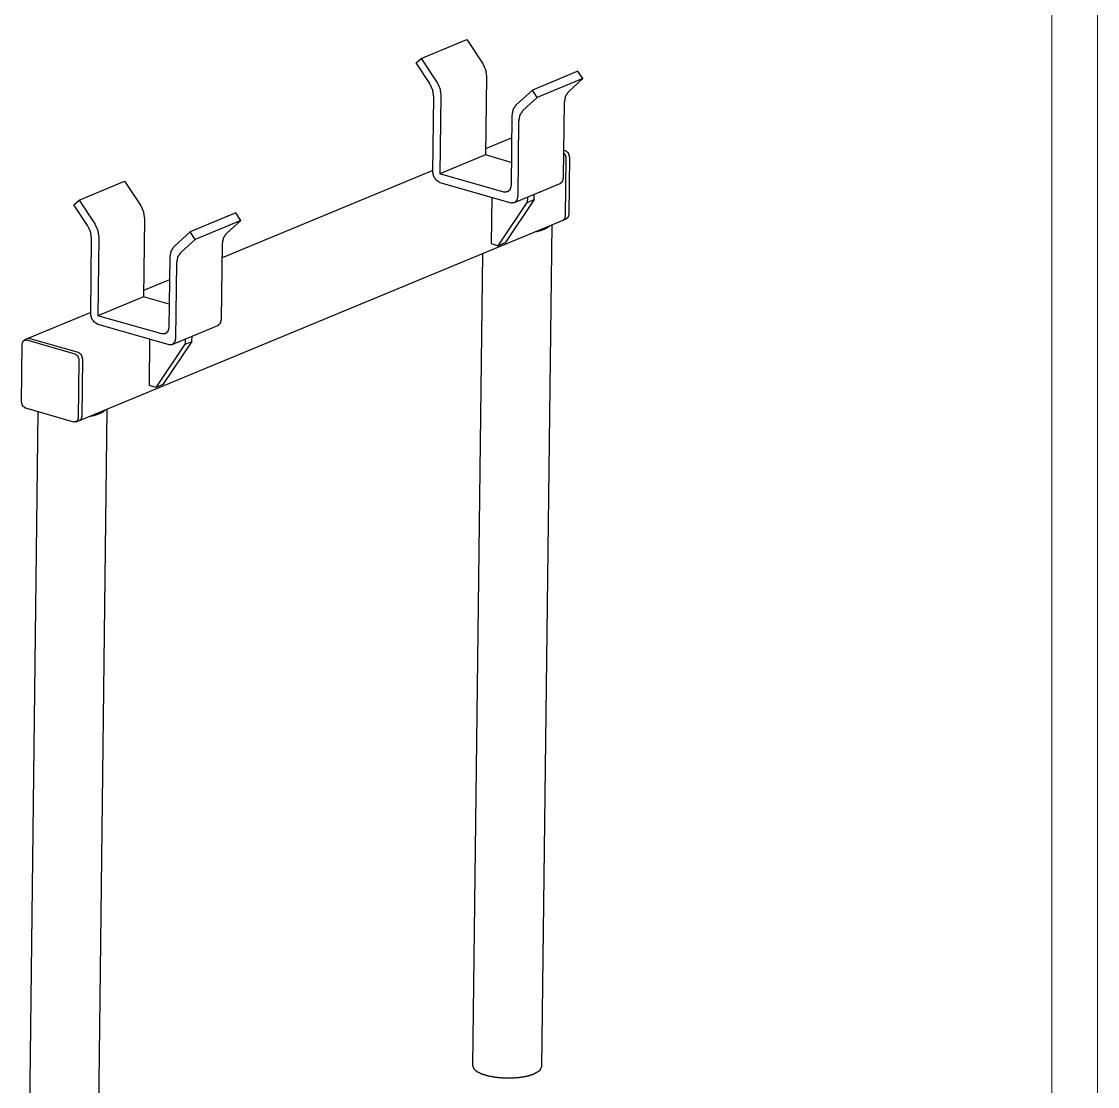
# Model space of a CAD drawing. Header units: millimetres. Extents: x 2210 to 79821, y -19430 to 2344.
# Drawn here: x 10818.9 to 10937.1, y 1592.8 to 1709.7 of the extents above; entities that cross this region are included whole.
import ezdxf

# ---------------------------------------------------------------- set-up
doc = ezdxf.new("R2010")
doc.units = ezdxf.units.MM
doc.layers.add('101', color=7, linetype='Continuous', true_color=0xffffff)

msp = doc.modelspace()

# ---------------------------------------------------------------- linework, layer by layer
at = {"layer": '101', "color": 133, "linetype": 'Continuous', "lineweight": 18}
for p, q in [((10937.07, 1492.82), (10937.07, 1789.82)), ((10932.07, 1497.82), (10932.07, 1784.82))]:
    msp.add_line(p, q, dxfattribs=at)
at = {"layer": '101', "color": 92, "linetype": 'Continuous', "lineweight": 25}
for p, q in [((10862.79, 1705.66), (10867.8, 1707.73)), ((10867.8, 1707.73), (10869.53, 1705.13)), ((10862.23, 1705.15), (10862.79, 1705.66)), ((10862.79, 1705.66), (10864.52, 1703.05)), ((10863.73, 1702.88), (10862.23, 1705.15)), ((10880.01, 1704.25), (10875, 1702.18)), ((10880.55, 1703.43), (10880.01, 1704.25)), ((10869.97, 1703.67), (10869.86, 1695.05)), ((10880.55, 1703.43), (10875.54, 1701.36)), ((10879.01, 1702.03), (10880.55, 1703.43)), ((10875, 1702.18), (10873.22, 1700.57)), ((10875.54, 1701.36), (10875, 1702.18)), ((10864.07, 1693.19), (10864.17, 1701.42)), ((10864.96, 1701.59), (10864.85, 1692.97)), ((10874, 1699.96), (10875.54, 1701.36)), ((10878.44, 1692.6), (10878.54, 1700.83)), ((10872.75, 1699.37), (10872.66, 1691.69)), ((10873.43, 1690.53), (10873.53, 1698.76)), ((10872.69, 1696.9), (10869.87, 1695.73)), ((10869.86, 1695.05), (10864.85, 1692.97)), ((10872.69, 1694.24), (10869.86, 1695.05)), ((10878.69, 1694.7), (10878.61, 1688.31)), ((10864.07, 1693.33), (10840.94, 1683.74)), ((10871.87, 1690.97), (10864.85, 1692.97)), ((10825.21, 1690.08), (10830.22, 1692.16)), ((10830.22, 1692.16), (10831.95, 1689.55)), ((10864.84, 1692.03), (10872.64, 1689.81)), ((10873.03, 1689.83), (10878.04, 1691.9)), ((10824.65, 1689.58), (10825.21, 1690.08)), ((10825.21, 1690.08), (10826.94, 1687.48)), ((10826.15, 1687.31), (10824.65, 1689.58)), ((10825.26, 1665.88), (10878.38, 1687.89)), ((10832.39, 1688.09), (10832.28, 1679.48)), ((10842.43, 1688.68), (10837.42, 1686.6)), ((10842.97, 1687.86), (10837.96, 1685.78)), ((10841.43, 1686.46), (10842.97, 1687.86)), ((10842.97, 1687.86), (10842.43, 1688.68)), ((10837.42, 1686.6), (10835.64, 1685)), ((10837.96, 1685.78), (10837.42, 1686.6)), ((10876.04, 1594.95), (10877.16, 1687.38)), ((10826.49, 1677.62), (10826.59, 1685.85)), ((10827.38, 1686.02), (10827.27, 1677.4)), ((10836.42, 1684.38), (10837.96, 1685.78)), ((10840.86, 1677.03), (10840.96, 1685.26)), ((10869.52, 1684.22), (10868.44, 1595.04)), ((10835.17, 1683.8), (10835.08, 1676.12)), ((10835.85, 1674.95), (10835.95, 1683.18)), ((10835.14, 1681.34), (10832.29, 1680.16)), ((10832.28, 1679.48), (10827.27, 1677.4)), ((10835.11, 1678.67), (10832.28, 1679.48)), ((10826.5, 1677.76), (10819.58, 1674.89)), ((10834.29, 1675.4), (10827.27, 1677.4)), ((10827.26, 1676.46), (10835.06, 1674.24)), ((10835.45, 1674.25), (10840.46, 1676.33)), ((10819.82, 1674.9), (10825.12, 1673.39)), ((10825.58, 1672.69), (10825.5, 1666.3)), ((10820.7, 1666.84), (10819.59, 1574.8)), ((10827.19, 1574.7), (10828.3, 1667.14))]:
    msp.add_line(p, q, dxfattribs=at)
at = {"layer": '101', "color": 72, "linetype": 'Continuous', "lineweight": 25}
for p, q in [((10872.72, 1696.91), (10872.69, 1696.9)), ((10878.47, 1695.59), (10878.61, 1695.55)), ((10879.07, 1694.86), (10878.99, 1688.47)), ((10878.69, 1694.7), (10878.61, 1688.31)), ((10870.54, 1690.41), (10870.48, 1685.31)), ((10875.19, 1690.15), (10872.01, 1685.4)), ((10874.45, 1690.41), (10874.44, 1689.84)), ((10874.44, 1689.84), (10875.19, 1690.15)), ((10875.19, 1690.15), (10875.2, 1690.72)), ((10871.26, 1685.09), (10874.44, 1689.84)), ((10878.38, 1687.89), (10878.75, 1688.05)), ((10870.48, 1685.31), (10871.26, 1685.09)), ((10872.01, 1685.4), (10871.26, 1685.09)), ((10819.58, 1674.89), (10819.21, 1674.74)), ((10819.44, 1674.75), (10824.74, 1673.23)), ((10819.82, 1674.9), (10825.12, 1673.39)), ((10832.96, 1674.83), (10832.9, 1669.74)), ((10836.87, 1674.84), (10836.86, 1674.27)), ((10837.61, 1674.58), (10837.62, 1675.15)), ((10818.89, 1667.92), (10818.97, 1674.31)), ((10833.68, 1669.52), (10836.86, 1674.27)), ((10837.61, 1674.58), (10834.43, 1669.83)), ((10836.86, 1674.27), (10837.61, 1674.58)), ((10825.2, 1672.54), (10825.13, 1666.15)), ((10825.58, 1672.69), (10825.5, 1666.3)), ((10833.68, 1669.52), (10832.9, 1669.74)), ((10834.43, 1669.83), (10833.68, 1669.52)), ((10824.65, 1665.72), (10819.35, 1667.23)), ((10824.89, 1665.73), (10825.26, 1665.88))]:
    msp.add_line(p, q, dxfattribs=at)
at = {"layer": '101', "color": 92, "linetype": 'Continuous', "lineweight": 25}
for points, knots in [([(10869.53, 1705.13), (10869.86, 1704.42), (10869.97, 1703.67)], [0, 0, 0.506032, 1, 1]), ([(10864.52, 1703.05), (10864.85, 1702.34), (10864.96, 1701.59)], [0, 0, 0.506027, 1, 1]), ([(10864.17, 1701.42), (10864.06, 1702.18), (10863.73, 1702.88)], [0, 0, 0.493981, 1, 1]), ([(10878.54, 1700.83), (10878.66, 1701.52), (10879.01, 1702.03)], [0, 0, 0.5298, 1, 1]), ([(10873.22, 1700.57), (10872.88, 1700.05), (10872.75, 1699.37)], [0, 0, 0.4702, 1, 1]), ([(10873.53, 1698.76), (10873.65, 1699.44), (10874, 1699.96)], [0, 0, 0.529797, 1, 1]), ([(10872.69, 1696.9), (10872.71, 1696.91), (10872.72, 1696.91)], [0, 0, 0.500509, 1, 1]), ([(10878.47, 1695.25), (10878.63, 1695), (10878.69, 1694.7)], [0, 0, 0.50068, 1, 1]), ([(10864.84, 1692.03), (10864.45, 1692.27), (10864.17, 1692.69), (10864.07, 1693.19)], [0, 0, 0.308564, 0.654449, 1, 1]), ([(10878.04, 1691.9), (10878.33, 1692.16), (10878.44, 1692.6)], [0, 0, 0.462907, 1, 1]), ([(10872.66, 1691.69), (10872.55, 1691.25), (10872.26, 1690.99), (10871.87, 1690.97)], [0, 0, 0.367026, 0.68323, 1, 1]), ([(10872.64, 1689.81), (10873.03, 1689.82), (10873.32, 1690.09), (10873.43, 1690.53)], [0, 0, 0.316744, 0.632957, 1, 1]), ([(10831.95, 1689.55), (10832.28, 1688.85), (10832.39, 1688.09)], [0, 0, 0.506029, 1, 1]), ([(10878.61, 1688.31), (10878.55, 1688.05), (10878.38, 1687.89)], [0, 0, 0.53712, 1, 1]), ([(10826.59, 1685.85), (10826.48, 1686.6), (10826.15, 1687.31)], [0, 0, 0.493977, 1, 1]), ([(10826.94, 1687.48), (10827.27, 1686.77), (10827.38, 1686.02)], [0, 0, 0.50603, 1, 1]), ([(10875.31, 1686.62), (10875.85, 1686.75), (10876.32, 1686.91)], [0, 0, 0.531633, 1, 1]), ([(10876.32, 1686.91), (10876.7, 1687.1), (10876.96, 1687.31)], [0, 0, 0.551658, 1, 1]), ([(10840.96, 1685.26), (10841.08, 1685.95), (10841.43, 1686.46)], [0, 0, 0.529803, 1, 1]), ([(10835.64, 1685), (10835.3, 1684.48), (10835.17, 1683.8)], [0, 0, 0.470197, 1, 1]), ([(10835.95, 1683.18), (10836.07, 1683.87), (10836.42, 1684.38)], [0, 0, 0.529803, 1, 1]), ([(10827.26, 1676.46), (10826.87, 1676.7), (10826.59, 1677.12), (10826.49, 1677.62)], [0, 0, 0.308583, 0.654455, 1, 1]), ([(10840.46, 1676.33), (10840.75, 1676.59), (10840.86, 1677.03)], [0, 0, 0.462894, 1, 1]), ([(10835.08, 1676.12), (10834.97, 1675.68), (10834.68, 1675.41), (10834.29, 1675.4)], [0, 0, 0.367034, 0.683243, 1, 1]), ([(10819.58, 1674.89), (10819.7, 1674.92), (10819.82, 1674.9)], [0, 0, 0.486938, 1, 1]), ([(10835.06, 1674.24), (10835.45, 1674.25), (10835.74, 1674.51), (10835.85, 1674.95)], [0, 0, 0.316757, 0.632966, 1, 1]), ([(10825.12, 1673.39), (10825.45, 1673.13), (10825.58, 1672.69)], [0, 0, 0.47801, 1, 1]), ([(10826.45, 1666.37), (10827, 1666.5), (10827.47, 1666.67)], [0, 0, 0.531633, 1, 1]), ([(10827.47, 1666.67), (10827.84, 1666.85), (10828.11, 1667.06)], [0, 0, 0.551635, 1, 1]), ([(10825.5, 1666.3), (10825.44, 1666.04), (10825.26, 1665.88)], [0, 0, 0.537092, 1, 1]), ([(10868.44, 1595.04), (10868.55, 1594.72), (10868.89, 1594.42), (10869.42, 1594.15), (10870.13, 1593.94), (10870.97, 1593.78), (10871.88, 1593.71), (10872.82, 1593.7), (10873.72, 1593.78), (10874.53, 1593.93), (10875.2, 1594.15)], [0, 0, 0.046433, 0.1085, 0.191208, 0.293223, 0.410258, 0.536474, 0.665184, 0.789518, 0.902959, 1, 1]), ([(10875.2, 1594.15), (10875.82, 1594.52), (10876.04, 1594.95)], [0, 0, 0.601874, 1, 1])]:
    msp.add_open_spline(points, degree=1, knots=knots, dxfattribs=at)
at = {"layer": '101', "color": 72, "linetype": 'Continuous', "lineweight": 25}
for points, knots in [([(10872.69, 1696.9), (10872.71, 1696.91), (10872.72, 1696.91)], [0, 0, 0.500509, 1, 1]), ([(10878.47, 1695.25), (10878.63, 1695), (10878.69, 1694.7)], [0, 0, 0.50068, 1, 1]), ([(10878.61, 1695.55), (10878.93, 1695.3), (10879.07, 1694.86)], [0, 0, 0.478, 1, 1]), ([(10878.61, 1688.31), (10878.55, 1688.05), (10878.38, 1687.89)], [0, 0, 0.53712, 1, 1]), ([(10878.99, 1688.47), (10878.92, 1688.2), (10878.75, 1688.05)], [0, 0, 0.537088, 1, 1]), ([(10818.97, 1674.31), (10819.11, 1674.67), (10819.44, 1674.75)], [0, 0, 0.531943, 1, 1]), ([(10819.58, 1674.89), (10819.7, 1674.92), (10819.82, 1674.9)], [0, 0, 0.486938, 1, 1]), ([(10824.74, 1673.23), (10825.07, 1672.97), (10825.2, 1672.54)], [0, 0, 0.478, 1, 1]), ([(10825.12, 1673.39), (10825.45, 1673.13), (10825.58, 1672.69)], [0, 0, 0.47801, 1, 1]), ([(10819.35, 1667.23), (10819.02, 1667.49), (10818.89, 1667.92)], [0, 0, 0.478, 1, 1]), ([(10825.13, 1666.15), (10824.98, 1665.79), (10824.65, 1665.72)], [0, 0, 0.531955, 1, 1]), ([(10825.5, 1666.3), (10825.44, 1666.04), (10825.26, 1665.88)], [0, 0, 0.537092, 1, 1])]:
    msp.add_open_spline(points, degree=1, knots=knots, dxfattribs=at)

doc.saveas('drawing.dxf')
